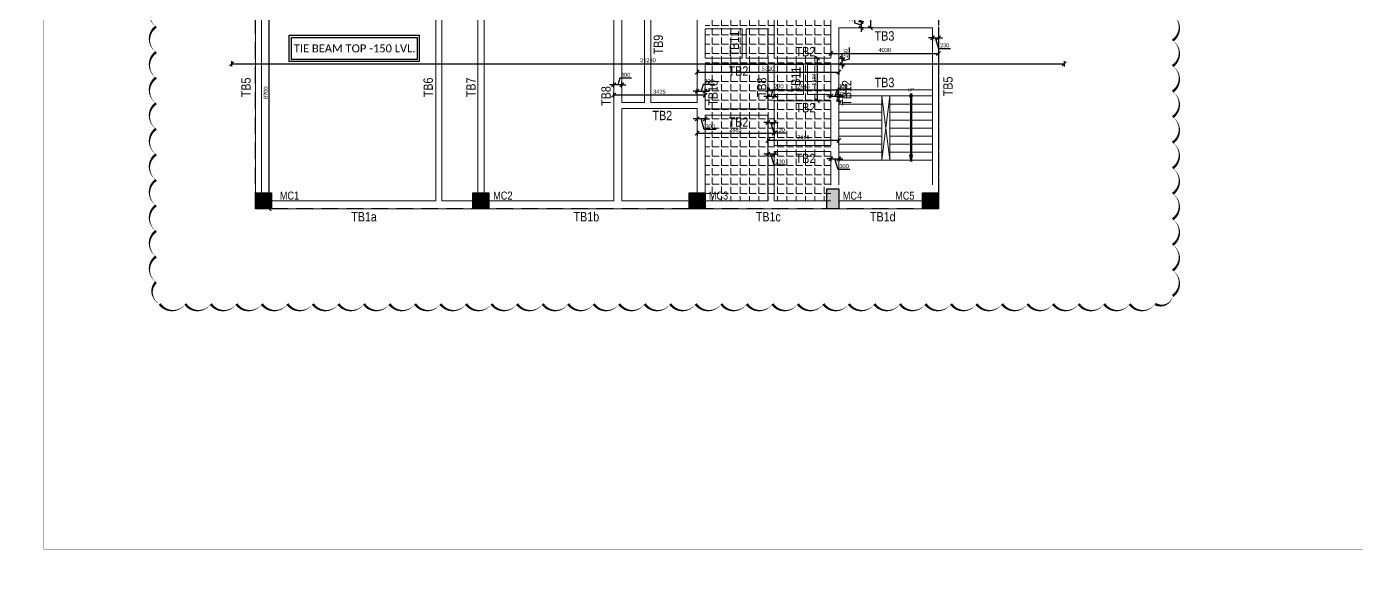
# Model space of a CAD drawing. Header units: millimetres. Extents: x 1112055 to 3390982, y -148532 to 766891.
# Drawn here: x 2800189 to 2850031, y -91891 to -71678 of the extents above; entities that cross this region are included whole.
import ezdxf
from ezdxf.enums import TextEntityAlignment as Align

# ---------------------------------------------------------------- set-up
doc = ezdxf.new("R2010")
doc.units = ezdxf.units.MM
doc.header["$PDMODE"] = 35
doc.header["$PDSIZE"] = -25
doc.linetypes.add('DASHED2', pattern=[0.375, 0.25, -0.125])
doc.linetypes.add('Hidden', pattern=[9.525, 6.35, -3.175])
for name, color, linetype, lineweight in [('B BEAM', 148, 'Continuous', 13), ('B COL. NO.', 3, 'Continuous', 20), ('B FINAL COLUMN', 1, 'Continuous', 30), ('B TITLE BLOCK', 250, 'Continuous', 0), ('B-BEAM NO', 215, 'Continuous', 18), ('g-sol250', 250, 'Continuous', 5)]:
    doc.layers.add(name, color=color, linetype=linetype, lineweight=lineweight)
doc.layers.add('B-COL HT', color=7, linetype='Continuous', lineweight=0, true_color=0x4e4f45)
doc.styles.add('Cali', font='calibri.ttf')
doc.styles.add('MIDDLE SCHOOL$0$100PT2', font='arial.ttf', dxfattribs={"height": 125})
doc.styles.add('SWINC', font='swissc.ttf')
doc.dimstyles.new('LEVEL DIM', dxfattribs={"dimtxt": 150, "dimasz": 150, "dimexe": 100, "dimexo": 100, "dimgap": 50, "dimtad": 1, "dimdec": 0, "dimzin": 0, "dimdsep": 46, "dimtxsty": 'Cali', "dimblk": 'OBLIQUE', "dimcen": 0, "dimclrd": 256, "dimclre": 256, "dimclrt": 3, "dimadec": 0, "dimazin": 0, "dimtfac": 1, "dimtdec": 0, "dimtofl": 0, "dimtmove": 1, "dimatfit": 0, "dimfxl": 100, "dimfxlon": 1, "dimtolj": 1, "dimtzin": 0, "dimlwd": -1, "dimlwe": -1, "dimarcsym": 0})
doc.dimstyles.new('MIDDLE SCHOOL$0$100-2', dxfattribs={"dimtxt": 125, "dimasz": 10, "dimexe": 0, "dimexo": 0, "dimgap": 15, "dimtad": 1, "dimdec": 8, "dimdsep": 46, "dimtxsty": 'MIDDLE SCHOOL$0$100PT2', "dimblk": 'MIDDLE SCHOOL$0$ARCH TICK', "dimcen": 100, "dimclrd": 256, "dimclre": 252, "dimclrt": 7, "dimazin": 0, "dimtfac": 1, "dimtdec": 0, "dimtix": 1, "dimtmove": 1, "dimatfit": 3, "dimfxl": 1, "dimtolj": 1, "dimtzin": 0, "dimlwd": 5, "dimlwe": 9, "dimarcsym": 0})

# ---------------------------------------------------------------- blocks, each defined once
blk = doc.blocks.new('MIDDLE SCHOOL$0$_ClosedBlank')
at = {"color": 0, "linetype": 'ByBlock', "lineweight": -2}
for p, q in [((-1, 0.17), (0, 0)), ((-1, 0.17), (-1, -0.17)), ((0, 0), (-1, -0.17))]:
    blk.add_line(p, q, dxfattribs=at)
blk = doc.blocks.new('MIDDLE SCHOOL$0$ARCH TICK')
for p, q in [((-2.12, -2.12), (2.12, 2.12)), ((0, 3), (0, -3)), ((-3, 0), (3, 0))]:
    blk.add_line(p, q)
blk = doc.blocks.new('_Oblique')
at = {"color": 0, "linetype": 'ByBlock', "lineweight": -2}
blk.add_line((-0.5, -0.5), (0.5, 0.5), dxfattribs=at)
blk = doc.blocks.new('*D6386')
at = {"linetype": 'ByBlock', "transparency": 16777216}
for p, q in [((2822193, -74343), (2822193, -74143)), ((2825618, -74243), (2822193, -74243)), ((2825618, -74343), (2825618, -74143))]:
    blk.add_line(p, q, dxfattribs=at)
at = {"layer": 'Defpoints', "color": 0, "lineweight": 40, "transparency": 16777216}
for p in [(2822193, -74243), (2822193, -74761), (2825618, -74761)]:
    blk.add_point(p, dxfattribs=at)
at = {"transparency": 16777216, "xscale": 150, "yscale": 150, "zscale": 150, "rotation": 180}
blk.add_blockref('_Oblique', (2822193, -74243), dxfattribs=at)
at = {"transparency": 16777216, "xscale": 150, "yscale": 150, "zscale": 150}
blk.add_blockref('_Oblique', (2825618, -74243), dxfattribs=at)
at = {"color": 3, "lineweight": 50, "transparency": 16777216, "insert": (2823906, -74116), "char_height": 150, "attachment_point": 5, "style": 'Cali'}
blk.add_mtext('\\A1;3425', dxfattribs=at)
blk = doc.blocks.new('*D6387')
at = {"linetype": 'ByBlock', "transparency": 16777216}
for p, q in [((2822193, -73962), (2822193, -73762)), ((2822419, -73610), (2822343, -73862)), ((2822858, -73610), (2822419, -73610)), ((2822493, -73962), (2822493, -73762)), ((2822193, -73862), (2822043, -73862)), ((2822493, -73862), (2822193, -73862)), ((2822493, -73862), (2822643, -73862))]:
    blk.add_line(p, q, dxfattribs=at)
at = {"layer": 'Defpoints', "color": 0, "lineweight": 40, "transparency": 16777216}
for p in [(2822193, -73862), (2822193, -74746), (2822493, -74746)]:
    blk.add_point(p, dxfattribs=at)
at = {"transparency": 16777216, "xscale": 150, "yscale": 150, "zscale": 150}
blk.add_blockref('_Oblique', (2822193, -73862), dxfattribs=at)
at = {"transparency": 16777216, "xscale": 150, "yscale": 150, "zscale": 150, "rotation": 180}
blk.add_blockref('_Oblique', (2822493, -73862), dxfattribs=at)
at = {"color": 3, "lineweight": 50, "transparency": 16777216, "insert": (2822638, -73483), "char_height": 150, "attachment_point": 5, "style": 'Cali'}
blk.add_mtext('\\A1;300', dxfattribs=at)
blk = doc.blocks.new('*D6388')
at = {"linetype": 'ByBlock', "transparency": 16777216}
for p, q in [((2825318, -74097), (2825168, -74097)), ((2825318, -74197), (2825318, -73997)), ((2825318, -74097), (2825618, -74097)), ((2825544, -73846), (2825468, -74097)), ((2825983, -73846), (2825544, -73846)), ((2825618, -74197), (2825618, -73997)), ((2825618, -74097), (2825768, -74097))]:
    blk.add_line(p, q, dxfattribs=at)
at = {"layer": 'Defpoints', "color": 0, "lineweight": 40, "transparency": 16777216}
for p in [(2825618, -74097), (2825318, -74746), (2825618, -74746)]:
    blk.add_point(p, dxfattribs=at)
at = {"transparency": 16777216, "xscale": 150, "yscale": 150, "zscale": 150}
blk.add_blockref('_Oblique', (2825318, -74097), dxfattribs=at)
at = {"transparency": 16777216, "xscale": 150, "yscale": 150, "zscale": 150, "rotation": 180}
blk.add_blockref('_Oblique', (2825618, -74097), dxfattribs=at)
at = {"color": 3, "lineweight": 50, "transparency": 16777216, "insert": (2825763, -73719), "char_height": 150, "attachment_point": 5, "style": 'Cali'}
blk.add_mtext('\\A1;300', dxfattribs=at)
blk = doc.blocks.new('*D6389')
at = {"linetype": 'ByBlock', "transparency": 16777216}
for p, q in [((2825318, -75568), (2825318, -75768)), ((2825318, -75668), (2828203, -75668)), ((2828203, -75568), (2828203, -75768))]:
    blk.add_line(p, q, dxfattribs=at)
at = {"layer": 'Defpoints', "color": 0, "lineweight": 40, "transparency": 16777216}
for p in [(2825318, -74746), (2828203, -74746), (2828203, -75668)]:
    blk.add_point(p, dxfattribs=at)
at = {"transparency": 16777216, "xscale": 150, "yscale": 150, "zscale": 150, "rotation": 180}
blk.add_blockref('_Oblique', (2825318, -75668), dxfattribs=at)
at = {"transparency": 16777216, "xscale": 150, "yscale": 150, "zscale": 150}
blk.add_blockref('_Oblique', (2828203, -75668), dxfattribs=at)
at = {"color": 3, "lineweight": 50, "transparency": 16777216, "insert": (2826761, -75541), "char_height": 150, "attachment_point": 5, "style": 'Cali'}
blk.add_mtext('\\A1;2885', dxfattribs=at)
blk = doc.blocks.new('*D6390')
at = {"linetype": 'ByBlock', "transparency": 16777216}
for p, q in [((2825318, -75131), (2825168, -75131)), ((2825318, -75091), (2825318, -75231)), ((2825618, -75131), (2825318, -75131)), ((2825590, -75537), (2825468, -75131)), ((2825618, -75091), (2825618, -75231)), ((2825618, -75131), (2825768, -75131)), ((2826029, -75537), (2825590, -75537))]:
    blk.add_line(p, q, dxfattribs=at)
at = {"layer": 'Defpoints', "color": 0, "lineweight": 40, "transparency": 16777216}
for p in [(2825318, -74991), (2825318, -75131), (2825618, -74991)]:
    blk.add_point(p, dxfattribs=at)
at = {"transparency": 16777216, "xscale": 150, "yscale": 150, "zscale": 150}
blk.add_blockref('_Oblique', (2825318, -75131), dxfattribs=at)
at = {"transparency": 16777216, "xscale": 150, "yscale": 150, "zscale": 150, "rotation": 180}
blk.add_blockref('_Oblique', (2825618, -75131), dxfattribs=at)
at = {"color": 3, "lineweight": 50, "transparency": 16777216, "insert": (2825809, -75410), "char_height": 150, "attachment_point": 5, "style": 'Cali'}
blk.add_mtext('\\A1;300', dxfattribs=at)
blk = doc.blocks.new('*D6391')
at = {"linetype": 'ByBlock', "transparency": 16777216}
for p, q in [((2827973, -75167), (2827973, -75367)), ((2828203, -75167), (2828203, -75367)), ((2827973, -75267), (2827823, -75267)), ((2827973, -75267), (2828203, -75267)), ((2828210, -75673), (2828088, -75267)), ((2828203, -75267), (2828353, -75267)), ((2828648, -75673), (2828210, -75673))]:
    blk.add_line(p, q, dxfattribs=at)
at = {"layer": 'Defpoints', "color": 0, "lineweight": 40, "transparency": 16777216}
for p in [(2827973, -74991), (2828203, -74991), (2828203, -75267)]:
    blk.add_point(p, dxfattribs=at)
at = {"transparency": 16777216, "xscale": 150, "yscale": 150, "zscale": 150}
blk.add_blockref('_Oblique', (2827973, -75267), dxfattribs=at)
at = {"transparency": 16777216, "xscale": 150, "yscale": 150, "zscale": 150, "rotation": 180}
blk.add_blockref('_Oblique', (2828203, -75267), dxfattribs=at)
at = {"color": 3, "lineweight": 50, "transparency": 16777216, "insert": (2828429, -75546), "char_height": 150, "attachment_point": 5, "style": 'Cali'}
blk.add_mtext('\\A1;230', dxfattribs=at)
blk = doc.blocks.new('*D6392')
at = {"linetype": 'ByBlock', "transparency": 16777216}
for p, q in [((2827973, -76039), (2827973, -75839)), ((2830638, -75939), (2827973, -75939)), ((2830638, -76039), (2830638, -75839))]:
    blk.add_line(p, q, dxfattribs=at)
at = {"layer": 'Defpoints', "color": 0, "lineweight": 40, "transparency": 16777216}
for p in [(2827973, -75939), (2827973, -76376), (2830638, -76376)]:
    blk.add_point(p, dxfattribs=at)
at = {"transparency": 16777216, "xscale": 150, "yscale": 150, "zscale": 150, "rotation": 180}
blk.add_blockref('_Oblique', (2827973, -75939), dxfattribs=at)
at = {"transparency": 16777216, "xscale": 150, "yscale": 150, "zscale": 150}
blk.add_blockref('_Oblique', (2830638, -75939), dxfattribs=at)
at = {"color": 3, "lineweight": 50, "transparency": 16777216, "insert": (2829306, -75812), "char_height": 150, "attachment_point": 5, "style": 'Cali'}
blk.add_mtext('\\A1;2665', dxfattribs=at)
blk = doc.blocks.new('*D6393')
at = {"linetype": 'ByBlock', "transparency": 16777216}
for p, q in [((2827973, -76456), (2827823, -76456)), ((2827973, -76455), (2827973, -76556)), ((2828203, -76456), (2827973, -76456)), ((2828210, -76862), (2828088, -76456)), ((2828203, -76455), (2828203, -76556)), ((2828203, -76456), (2828353, -76456)), ((2828648, -76862), (2828210, -76862))]:
    blk.add_line(p, q, dxfattribs=at)
at = {"layer": 'Defpoints', "color": 0, "lineweight": 40, "transparency": 16777216}
for p in [(2827973, -76355), (2827973, -76456), (2828203, -76355)]:
    blk.add_point(p, dxfattribs=at)
at = {"transparency": 16777216, "xscale": 150, "yscale": 150, "zscale": 150}
blk.add_blockref('_Oblique', (2827973, -76456), dxfattribs=at)
at = {"transparency": 16777216, "xscale": 150, "yscale": 150, "zscale": 150, "rotation": 180}
blk.add_blockref('_Oblique', (2828203, -76456), dxfattribs=at)
at = {"color": 3, "lineweight": 50, "transparency": 16777216, "insert": (2828429, -76735), "char_height": 150, "attachment_point": 5, "style": 'Cali'}
blk.add_mtext('\\A1;230', dxfattribs=at)
blk = doc.blocks.new('*D6394')
at = {"linetype": 'ByBlock', "transparency": 16777216}
for p, q in [((2830338, -76628), (2830188, -76628)), ((2830338, -76528), (2830338, -76728)), ((2830338, -76628), (2830638, -76628)), ((2830610, -77033), (2830488, -76628)), ((2830638, -76528), (2830638, -76728)), ((2830638, -76628), (2830788, -76628)), ((2831049, -77033), (2830610, -77033))]:
    blk.add_line(p, q, dxfattribs=at)
at = {"layer": 'Defpoints', "color": 0, "lineweight": 40, "transparency": 16777216}
for p in [(2830338, -76355), (2830638, -76355), (2830638, -76628)]:
    blk.add_point(p, dxfattribs=at)
at = {"transparency": 16777216, "xscale": 150, "yscale": 150, "zscale": 150}
blk.add_blockref('_Oblique', (2830338, -76628), dxfattribs=at)
at = {"transparency": 16777216, "xscale": 150, "yscale": 150, "zscale": 150, "rotation": 180}
blk.add_blockref('_Oblique', (2830638, -76628), dxfattribs=at)
at = {"color": 3, "lineweight": 50, "transparency": 16777216, "insert": (2830829, -76906), "char_height": 150, "attachment_point": 5, "style": 'Cali'}
blk.add_mtext('\\A1;300', dxfattribs=at)
blk = doc.blocks.new('*D6395')
at = {"linetype": 'ByBlock', "transparency": 16777216}
for p, q in [((2827973, -74147), (2827973, -73947)), ((2827973, -74047), (2830638, -74047)), ((2830638, -74147), (2830638, -73947))]:
    blk.add_line(p, q, dxfattribs=at)
at = {"layer": 'Defpoints', "color": 0, "lineweight": 40, "transparency": 16777216}
for p in [(2830638, -74047), (2827973, -74456), (2830638, -74456)]:
    blk.add_point(p, dxfattribs=at)
at = {"transparency": 16777216, "xscale": 150, "yscale": 150, "zscale": 150, "rotation": 180}
blk.add_blockref('_Oblique', (2827973, -74047), dxfattribs=at)
at = {"transparency": 16777216, "xscale": 150, "yscale": 150, "zscale": 150}
blk.add_blockref('_Oblique', (2830638, -74047), dxfattribs=at)
at = {"color": 3, "lineweight": 50, "transparency": 16777216, "insert": (2829306, -73920), "char_height": 150, "attachment_point": 5, "style": 'Cali'}
blk.add_mtext('\\A1;2665', dxfattribs=at)
blk = doc.blocks.new('*D6396')
at = {"linetype": 'ByBlock', "transparency": 16777216}
for p, q in [((2830338, -74356), (2830338, -74182)), ((2830564, -74030), (2830488, -74282)), ((2831003, -74030), (2830564, -74030)), ((2830638, -74356), (2830638, -74182)), ((2830338, -74282), (2830188, -74282)), ((2830338, -74282), (2830638, -74282)), ((2830638, -74282), (2830788, -74282))]:
    blk.add_line(p, q, dxfattribs=at)
at = {"layer": 'Defpoints', "color": 0, "lineweight": 40, "transparency": 16777216}
for p in [(2830338, -74456), (2830638, -74282), (2830638, -74456)]:
    blk.add_point(p, dxfattribs=at)
at = {"transparency": 16777216, "xscale": 150, "yscale": 150, "zscale": 150}
blk.add_blockref('_Oblique', (2830338, -74282), dxfattribs=at)
at = {"transparency": 16777216, "xscale": 150, "yscale": 150, "zscale": 150, "rotation": 180}
blk.add_blockref('_Oblique', (2830638, -74282), dxfattribs=at)
at = {"color": 3, "lineweight": 50, "transparency": 16777216, "insert": (2830783, -73903), "char_height": 150, "attachment_point": 5, "style": 'Cali'}
blk.add_mtext('\\A1;300', dxfattribs=at)
blk = doc.blocks.new('*D6397')
at = {"linetype": 'ByBlock', "transparency": 16777216}
for p, q in [((2827973, -74356), (2827973, -74196)), ((2828164, -74044), (2828088, -74296)), ((2828602, -74044), (2828164, -74044)), ((2828203, -74356), (2828203, -74196)), ((2827973, -74296), (2827823, -74296)), ((2828203, -74296), (2827973, -74296)), ((2828203, -74296), (2828353, -74296))]:
    blk.add_line(p, q, dxfattribs=at)
at = {"layer": 'Defpoints', "color": 0, "lineweight": 40, "transparency": 16777216}
for p in [(2827973, -74296), (2827973, -74456), (2828203, -74456)]:
    blk.add_point(p, dxfattribs=at)
at = {"transparency": 16777216, "xscale": 150, "yscale": 150, "zscale": 150}
blk.add_blockref('_Oblique', (2827973, -74296), dxfattribs=at)
at = {"transparency": 16777216, "xscale": 150, "yscale": 150, "zscale": 150, "rotation": 180}
blk.add_blockref('_Oblique', (2828203, -74296), dxfattribs=at)
at = {"color": 3, "lineweight": 50, "transparency": 16777216, "insert": (2828383, -73918), "char_height": 150, "attachment_point": 5, "style": 'Cali'}
blk.add_mtext('\\A1;230', dxfattribs=at)
blk = doc.blocks.new('*D6398')
at = {"linetype": 'ByBlock', "transparency": 16777216}
for p, q in [((2825318, -73278), (2825318, -73478)), ((2825318, -73378), (2830638, -73378)), ((2830638, -73278), (2830638, -73478))]:
    blk.add_line(p, q, dxfattribs=at)
at = {"layer": 'Defpoints', "color": 0, "lineweight": 40, "transparency": 16777216}
for p in [(2825318, -73092), (2830638, -73092), (2830638, -73378)]:
    blk.add_point(p, dxfattribs=at)
at = {"transparency": 16777216, "xscale": 150, "yscale": 150, "zscale": 150, "rotation": 180}
blk.add_blockref('_Oblique', (2825318, -73378), dxfattribs=at)
at = {"transparency": 16777216, "xscale": 150, "yscale": 150, "zscale": 150}
blk.add_blockref('_Oblique', (2830638, -73378), dxfattribs=at)
at = {"color": 3, "lineweight": 50, "transparency": 16777216, "insert": (2827978, -73251), "char_height": 150, "attachment_point": 5, "style": 'Cali'}
blk.add_mtext('\\A1;5320', dxfattribs=at)
blk = doc.blocks.new('*D6400')
at = {"linetype": 'ByBlock', "transparency": 16777216}
for p, q in [((2830338, -72580), (2830338, -72780)), ((2830338, -72680), (2834368, -72680)), ((2834368, -72580), (2834368, -72780))]:
    blk.add_line(p, q, dxfattribs=at)
at = {"layer": 'Defpoints', "color": 0, "lineweight": 40, "transparency": 16777216}
for p in [(2830338, -71726), (2834368, -71806), (2834368, -72680)]:
    blk.add_point(p, dxfattribs=at)
at = {"transparency": 16777216, "xscale": 150, "yscale": 150, "zscale": 150, "rotation": 180}
blk.add_blockref('_Oblique', (2830338, -72680), dxfattribs=at)
at = {"transparency": 16777216, "xscale": 150, "yscale": 150, "zscale": 150}
blk.add_blockref('_Oblique', (2834368, -72680), dxfattribs=at)
at = {"color": 3, "lineweight": 50, "transparency": 16777216, "insert": (2832353, -72553), "char_height": 150, "attachment_point": 5, "style": 'Cali'}
blk.add_mtext('\\A1;4030', dxfattribs=at)
blk = doc.blocks.new('*D6401')
at = {"linetype": 'ByBlock', "transparency": 16777216}
for p, q in [((2834138, -72099), (2833988, -72099)), ((2834138, -71999), (2834138, -72199)), ((2834138, -72099), (2834368, -72099)), ((2834375, -72504), (2834253, -72099)), ((2834368, -71999), (2834368, -72199)), ((2834368, -72099), (2834518, -72099)), ((2834813, -72504), (2834375, -72504))]:
    blk.add_line(p, q, dxfattribs=at)
at = {"layer": 'Defpoints', "color": 0, "lineweight": 40, "transparency": 16777216}
for p in [(2834138, -71726), (2834368, -71726), (2834368, -72099)]:
    blk.add_point(p, dxfattribs=at)
at = {"transparency": 16777216, "xscale": 150, "yscale": 150, "zscale": 150}
blk.add_blockref('_Oblique', (2834138, -72099), dxfattribs=at)
at = {"transparency": 16777216, "xscale": 150, "yscale": 150, "zscale": 150, "rotation": 180}
blk.add_blockref('_Oblique', (2834368, -72099), dxfattribs=at)
at = {"color": 3, "lineweight": 50, "transparency": 16777216, "insert": (2834594, -72378), "char_height": 150, "attachment_point": 5, "style": 'Cali'}
blk.add_mtext('\\A1;230', dxfattribs=at)
blk = doc.blocks.new('*D6402')
at = {"linetype": 'ByBlock', "transparency": 16777216}
for p, q in [((2831922, -70326), (2831722, -70326)), ((2831822, -70326), (2831822, -71726)), ((2831922, -71726), (2831722, -71726))]:
    blk.add_line(p, q, dxfattribs=at)
at = {"layer": 'Defpoints', "color": 0, "lineweight": 40, "transparency": 16777216}
for p in [(2832486, -70326), (2831822, -71726), (2832486, -71726)]:
    blk.add_point(p, dxfattribs=at)
at = {"transparency": 16777216, "xscale": 150, "yscale": 150, "zscale": 150}
for p, rotation in [((2831822, -70326), 90), ((2831822, -71726), 270)]:
    blk.add_blockref('_Oblique', p, dxfattribs=dict(at, rotation=rotation))
at = {"color": 3, "lineweight": 50, "transparency": 16777216, "insert": (2831696, -71026), "char_height": 150, "attachment_point": 5, "rotation": 90, "style": 'Cali'}
blk.add_mtext('\\A1;1400', dxfattribs=at)
blk = doc.blocks.new('*D6403')
at = {"linetype": 'ByBlock', "transparency": 16777216}
for p, q in [((2831220, -71098), (2831220, -71536)), ((2831220, -71536), (2831472, -71611)), ((2831572, -71496), (2831372, -71496)), ((2831572, -71726), (2831372, -71726)), ((2831472, -71496), (2831472, -71346)), ((2831472, -71496), (2831472, -71726)), ((2831472, -71726), (2831472, -71876))]:
    blk.add_line(p, q, dxfattribs=at)
at = {"layer": 'Defpoints', "color": 0, "lineweight": 40, "transparency": 16777216}
for p in [(2831472, -71726), (2832486, -71496), (2832486, -71726)]:
    blk.add_point(p, dxfattribs=at)
at = {"transparency": 16777216, "xscale": 150, "yscale": 150, "zscale": 150}
for p, rotation in [((2831472, -71496), 270), ((2831472, -71726), 90)]:
    blk.add_blockref('_Oblique', p, dxfattribs=dict(at, rotation=rotation))
at = {"color": 3, "lineweight": 50, "transparency": 16777216, "insert": (2831093, -71317), "char_height": 150, "attachment_point": 5, "rotation": 90, "style": 'Cali'}
blk.add_mtext('\\A1;230', dxfattribs=at)
blk = doc.blocks.new('*D6408')
at = {"linetype": 'ByBlock', "transparency": 16777216}
for p, q in [((2809282, -69806), (2809182, -69806)), ((2809282, -78506), (2809282, -69806)), ((2809282, -78506), (2809182, -78506))]:
    blk.add_line(p, q, dxfattribs=at)
at = {"layer": 'Defpoints', "color": 0, "lineweight": 40, "transparency": 16777216}
for p in [(2809282, -69806), (2809368, -69806), (2809368, -78506)]:
    blk.add_point(p, dxfattribs=at)
at = {"transparency": 16777216, "xscale": 150, "yscale": 150, "zscale": 150}
for p, rotation in [((2809282, -69806), 90), ((2809282, -78506), 270)]:
    blk.add_blockref('_Oblique', p, dxfattribs=dict(at, rotation=rotation))
at = {"color": 3, "lineweight": 50, "transparency": 16777216, "insert": (2809155, -74156), "char_height": 150, "attachment_point": 5, "rotation": 90, "style": 'Cali'}
blk.add_mtext('\\A1;8700', dxfattribs=at)
blk = doc.blocks.new('*D6409')
at = {"linetype": 'ByBlock', "transparency": 16777216}
for p, q in [((2829929, -72862), (2829729, -72862)), ((2829829, -74456), (2829829, -72862)), ((2829929, -74456), (2829729, -74456))]:
    blk.add_line(p, q, dxfattribs=at)
at = {"layer": 'Defpoints', "color": 0, "lineweight": 40, "transparency": 16777216}
for p in [(2829829, -72862), (2830338, -72862), (2830338, -74456)]:
    blk.add_point(p, dxfattribs=at)
at = {"transparency": 16777216, "xscale": 150, "yscale": 150, "zscale": 150}
for p, rotation in [((2829829, -72862), 90), ((2829829, -74456), 270)]:
    blk.add_blockref('_Oblique', p, dxfattribs=dict(at, rotation=rotation))
at = {"color": 3, "lineweight": 50, "transparency": 16777216, "insert": (2829703, -73659), "char_height": 150, "attachment_point": 5, "rotation": 90, "style": 'Cali'}
blk.add_mtext('\\A1;1594', dxfattribs=at)
blk = doc.blocks.new('*D6410')
at = {"linetype": 'ByBlock', "transparency": 16777216}
for p, q in [((2830538, -74226), (2830738, -74226)), ((2830638, -74226), (2830638, -74076)), ((2830638, -74226), (2830638, -74456)), ((2830890, -73828), (2830890, -74266)), ((2830538, -74456), (2830738, -74456)), ((2830890, -74266), (2830638, -74341)), ((2830638, -74456), (2830638, -74606))]:
    blk.add_line(p, q, dxfattribs=at)
at = {"layer": 'Defpoints', "color": 0, "lineweight": 40, "transparency": 16777216}
for p in [(2829463, -74226), (2829463, -74456), (2830638, -74456)]:
    blk.add_point(p, dxfattribs=at)
at = {"transparency": 16777216, "xscale": 150, "yscale": 150, "zscale": 150}
for p, rotation in [((2830638, -74226), 270), ((2830638, -74456), 90)]:
    blk.add_blockref('_Oblique', p, dxfattribs=dict(at, rotation=rotation))
at = {"color": 3, "lineweight": 50, "transparency": 16777216, "insert": (2830763, -74047), "char_height": 150, "attachment_point": 5, "rotation": 90, "style": 'Cali'}
blk.add_mtext('\\A1;230', dxfattribs=at)
blk = doc.blocks.new('*D6411')
at = {"linetype": 'ByBlock', "transparency": 16777216}
for p, q in [((2830762, -72862), (2830762, -72712)), ((2831014, -72464), (2831014, -72902)), ((2830662, -72862), (2830862, -72862)), ((2830662, -73092), (2830862, -73092)), ((2830762, -73092), (2830762, -72862)), ((2831014, -72902), (2830762, -72977)), ((2830762, -73092), (2830762, -73242))]:
    blk.add_line(p, q, dxfattribs=at)
at = {"layer": 'Defpoints', "color": 0, "lineweight": 40, "transparency": 16777216}
for p in [(2829463, -72862), (2829463, -73092), (2830762, -72862)]:
    blk.add_point(p, dxfattribs=at)
at = {"transparency": 16777216, "xscale": 150, "yscale": 150, "zscale": 150}
for p, rotation in [((2830762, -72862), 270), ((2830762, -73092), 90)]:
    blk.add_blockref('_Oblique', p, dxfattribs=dict(at, rotation=rotation))
at = {"color": 3, "lineweight": 50, "transparency": 16777216, "insert": (2830887, -72683), "char_height": 150, "attachment_point": 5, "rotation": 90, "style": 'Cali'}
blk.add_mtext('\\A1;230', dxfattribs=at)
blk = doc.blocks.new('*D6558')
at = {"linetype": 'ByBlock', "transparency": 16777216}
for p, q in [((2807868, -72966), (2807868, -73166)), ((2807868, -73066), (2839078, -73066)), ((2839078, -72966), (2839078, -73166))]:
    blk.add_line(p, q, dxfattribs=at)
at = {"layer": 'Defpoints', "color": 0, "lineweight": 40, "transparency": 16777216}
for p in [(2807868, -70556), (2839078, -70556), (2839078, -73066)]:
    blk.add_point(p, dxfattribs=at)
at = {"transparency": 16777216, "xscale": 150, "yscale": 150, "zscale": 150, "rotation": 180}
blk.add_blockref('_Oblique', (2807868, -73066), dxfattribs=at)
at = {"transparency": 16777216, "xscale": 150, "yscale": 150, "zscale": 150}
blk.add_blockref('_Oblique', (2839078, -73066), dxfattribs=at)
at = {"color": 3, "lineweight": 50, "transparency": 16777216, "insert": (2823473, -72939), "char_height": 150, "attachment_point": 5, "style": 'Cali'}
blk.add_mtext('\\A1;31210', dxfattribs=at)

msp = doc.modelspace()

# ---------------------------------------------------------------- hatches: boundary and pattern name
at = {"layer": 'B-COL HT'}
h = msp.add_hatch(color=250, dxfattribs=at)
h.dxf.hatch_style = 1
h.paths.add_polyline_path([(2808768.1, -77906.1), (2809368.1, -77906.1), (2809368.1, -78506.1), (2808768.1, -78506.1)])
h = msp.add_hatch(color=250, dxfattribs=at)
h.dxf.hatch_style = 1
h.paths.add_polyline_path([(2816918.1, -77906.1), (2817518.1, -77906.1), (2817518.1, -78506.1), (2816918.1, -78506.1)])
h = msp.add_hatch(color=250, dxfattribs=at)
h.dxf.hatch_style = 1
h.paths.add_polyline_path([(2825018.1, -77906.1), (2825618.1, -77906.1), (2825618.1, -78506.1), (2825018.1, -78506.1)])
h = msp.add_hatch(color=250, dxfattribs=at)
h.dxf.hatch_style = 1
h.paths.add_polyline_path([(2830188.1, -77756.1), (2830638.1, -77756.1), (2830638.1, -78506.1), (2830188.1, -78506.1)])
h = msp.add_hatch(color=250, dxfattribs=at)
h.dxf.hatch_style = 1
h.paths.add_polyline_path([(2833768.1, -77906.1), (2834368.1, -77906.1), (2834368.1, -78506.1), (2833768.1, -78506.1)])
at = {"layer": 'g-sol250', "lineweight": 0}
h = msp.add_hatch(dxfattribs=at)
h.set_pattern_fill('ANGLE', color=68, scale=50)
h.set_pattern_definition([(0, (-724936.02, -683875.8), (0, 349.25), [254, -95.25]), (90, (-724936.02, -683875.8), (-349.25, 2e-14), [254, -95.25])])
h.paths.add_polyline_path([(2825618.1, -70556.1), (2830338.1, -70556.1), (2830338.1, -78206.8), (2825618.1, -78206.8)])

# ---------------------------------------------------------------- linework, layer by layer
at = {"color": 250, "lineweight": 5}
for p, q in [((2830638.1, -74276.1), (2832238.1, -74276.1)), ((2830638.1, -74576.1), (2832238.1, -74576.1)), ((2832238.1, -76676.1), (2832538.1, -74276.1)), ((2832238.1, -74276.1), (2832538.1, -76676.1)), ((2832538.1, -74276.1), (2834138.1, -74276.1)), ((2832538.1, -74576.1), (2834138.1, -74576.1)), ((2830638.1, -74876.1), (2832238.1, -74876.1)), ((2830638.1, -75176.1), (2832238.1, -75176.1)), ((2832538.1, -74876.1), (2834138.1, -74876.1)), ((2832538.1, -75176.1), (2834138.1, -75176.1)), ((2830638.1, -75476.1), (2832238.1, -75476.1)), ((2832538.1, -75476.1), (2834138.1, -75476.1)), ((2830638.1, -75776.1), (2832238.1, -75776.1)), ((2830638.1, -76076.1), (2832238.1, -76076.1)), ((2832538.1, -75776.1), (2834138.1, -75776.1)), ((2832538.1, -76076.1), (2834138.1, -76076.1)), ((2830638.1, -76376.1), (2832238.1, -76376.1)), ((2830638.1, -76676.1), (2832238.1, -76676.1)), ((2832538.1, -76376.1), (2834138.1, -76376.1)), ((2832538.1, -76676.1), (2834138.1, -76676.1))]:
    msp.add_line(p, q, dxfattribs=at)
at = {"color": 252, "lineweight": 0, "ltscale": 25, "const_width": 7.31}
msp.add_lwpolyline([(2800193.1, 48524.9), (2896112.6, 48524.9), (2896112.6, -91887.3), (2800193.1, -91887.3)], close=True, dxfattribs=at)
at = {"color": 16, "linetype": 'DASHED2', "lineweight": 30, "ltscale": 2500}
for points in [[(2809368.1, -48506.1), (2834368.1, -48506.1), (2834368.1, -78506.1), (2808768.1, -78506.1), (2808768.1, 38339.5)], [(2808768.1, -48506.1), (2834368.1, -48506.1), (2834368.1, -57206.1), (2830638.1, -57206.2), (2830638.1, -69806.1), (2834368.1, -69806.1), (2834368.1, -78056.1), (2834368.1, -78056.1), (2834368.1, -78506.1), (2808768.1, -78506.1), (2808768.1, -48506.1)]]:
    msp.add_lwpolyline(points, dxfattribs=at)
at = {"lineweight": 30}
for points in [[(2810034.9, -72004.2), (2814909.1, -72004.2), (2814909.1, -72983.1), (2810034.9, -72983.1)], [(2810114.2, -72083.5), (2814829.8, -72083.5), (2814829.8, -72903.8), (2810114.2, -72903.8)]]:
    msp.add_lwpolyline(points, close=True, dxfattribs=at)
at = {"color": 250, "lineweight": 5}
msp.add_lwpolyline([(2832538.1, -74276.1), (2832238.1, -74276.1), (2832238.1, -76676.1), (2832538.1, -76676.1)], close=True, dxfattribs=at)
msp.add_circle((2833338.1, -74274.9), 56.2, dxfattribs=at)
at = {"layer": 'B BEAM', "linetype": 'Hidden', "ltscale": 1200}
msp.add_line((2808768.1, -77906.1), (2808768.1, -70556.1), dxfattribs=at)
at = {"layer": 'B BEAM', "ltscale": 1200}
for p, q in [((2808768.1, -70556.1), (2808768.1, -77906.1)), ((2808998.1, -70556.1), (2808998.1, -77906.1)), ((2815528.1, -70556.1), (2815528.1, -78206.1)), ((2815758.1, -70556.1), (2815758.1, -78206.1)), ((2817103.1, -70556.1), (2817103.1, -77906.1)), ((2817333.1, -70556.1), (2817333.1, -77906.1)), ((2822193.1, -70556.1), (2822193.1, -78206.1)), ((2822493.1, -70556.1), (2822493.1, -74516.1)), ((2823353.1, -70556.1), (2823353.1, -74516.1)), ((2823583.1, -70556.1), (2823583.1, -74516.1)), ((2825318.1, -74516.1), (2825318.1, -70556.1)), ((2828203.1, -70556.1), (2828203.1, -72862.4)), ((2830338.1, -70556.1), (2830338.1, -72862.4)), ((2825618.1, -72862.4), (2825618.1, -71766.1)), ((2827013.1, -71766.1), (2825618.1, -71766.1)), ((2827013.1, -72862.4), (2827013.1, -71766.1)), ((2827973.1, -71766.1), (2827163.1, -71766.1)), ((2827163.1, -72862.4), (2827163.1, -71766.1)), ((2827973.1, -71766.1), (2827973.1, -72862.4)), ((2830638.1, -71726.1), (2830638.1, -77606.1)), ((2830638.1, -71726.1), (2834138.1, -71726.1)), ((2834138.1, -71726.1), (2834138.1, -77606.1)), ((2834368.1, -71806.1), (2834368.1, -77606.1)), ((2827013.1, -72862.4), (2825618.1, -72862.4)), ((2825618.1, -74761.1), (2825618.1, -73092.4)), ((2827973.1, -73092.4), (2825618.1, -73092.4)), ((2827973.1, -72862.4), (2827163.1, -72862.4)), ((2827973.1, -73092.4), (2827973.1, -74761.1)), ((2830338.1, -72862.4), (2828203.1, -72862.4)), ((2829313.1, -73092.4), (2828203.1, -73092.4)), ((2828203.1, -73092.4), (2828203.1, -74226.1)), ((2829313.1, -74226.1), (2829313.1, -73092.4)), ((2830338.1, -73092.4), (2829463.1, -73092.4)), ((2829463.1, -74226.1), (2829463.1, -73092.4)), ((2830338.1, -73092.4), (2830338.1, -74226.1)), ((2828203.1, -74226.1), (2829313.1, -74226.1)), ((2829463.1, -74226.1), (2830338.1, -74226.1)), ((2834138.1, -74046.1), (2830638.1, -74046.1)), ((2823353.1, -74516.1), (2822493.1, -74516.1)), ((2822493.1, -74746.1), (2822493.1, -78206.1)), ((2825318.1, -74746.1), (2822493.1, -74746.1)), ((2825318.1, -74516.1), (2823583.1, -74516.1)), ((2825318.1, -77906.1), (2825318.1, -74746.1)), ((2825618.1, -74761.1), (2827973.1, -74761.1)), ((2828203.1, -74456.1), (2828203.1, -76125.4)), ((2828203.1, -74456.1), (2830338.1, -74456.1)), ((2830338.1, -74456.1), (2830338.1, -76125.4)), ((2834138.1, -74276.1), (2830638.1, -74276.1)), ((2825618.1, -77906.1), (2825618.1, -74991.1)), ((2825618.1, -74991.1), (2827973.1, -74991.1)), ((2827973.1, -74991.1), (2827973.1, -78206.1)), ((2828203.1, -76125.4), (2830338.1, -76125.4)), ((2828203.1, -76355.4), (2828203.1, -78206.1)), ((2828203.1, -76355.4), (2830338.1, -76355.4)), ((2830338.1, -76355.4), (2830338.1, -77606.1)), ((2809368.1, -78206.1), (2815528.1, -78206.1)), ((2815758.1, -78206.1), (2816918.1, -78206.1)), ((2817518.1, -78206.1), (2822193.1, -78206.1)), ((2822493.1, -78206.1), (2825018.1, -78206.1)), ((2825618.1, -78206.1), (2827973.1, -78206.1)), ((2828203.1, -78206.1), (2830338.1, -78206.1)), ((2830638.1, -78206.1), (2834138.1, -78206.1)), ((2809368.1, -78506.1), (2816918.1, -78506.1)), ((2817518.1, -78506.1), (2825018.1, -78506.1)), ((2825618.1, -78506.1), (2830338.1, -78506.1)), ((2830638.1, -78506.1), (2834138.1, -78506.1))]:
    msp.add_line(p, q, dxfattribs=at)
at = {"layer": 'B FINAL COLUMN', "lineweight": 30}
for points in [[(2808768.1, -77906.1), (2809368.1, -77906.1), (2809368.1, -78506.1), (2808768.1, -78506.1)], [(2816918.1, -77906.1), (2817518.1, -77906.1), (2817518.1, -78506.1), (2816918.1, -78506.1)], [(2825018.1, -77906.1), (2825618.1, -77906.1), (2825618.1, -78506.1), (2825018.1, -78506.1)], [(2830188.1, -77756.1), (2830638.1, -77756.1), (2830638.1, -78506.1), (2830188.1, -78506.1)], [(2833768.1, -77906.1), (2834368.1, -77906.1), (2834368.1, -78506.1), (2833768.1, -78506.1)]]:
    msp.add_lwpolyline(points, close=True, dxfattribs=at)
at = {"layer": 'B TITLE BLOCK', "color": 1, "ltscale": 25, "const_width": 7.31}
msp.add_lwpolyline([(2800529.8, 48188.2), (2895775.9, 48188.2), (2895775.9, -91550.5), (2800529.8, -91550.5)], close=True, dxfattribs=at)
at = {"layer": 'B TITLE BLOCK', "color": 250, "lineweight": 0, "ltscale": 25, "const_width": 7.31}
msp.add_lwpolyline([(2800836.2, 47881.9), (2895469.5, 47881.9), (2895469.5, -91244.2), (2800836.2, -91244.2)], close=True, dxfattribs=at)
at = {"layer": 'B-BEAM NO', "color": 3}
msp.add_lwpolyline([(2843145.4, -71240.1, 0, 95.7, -0.5205671), (2843145.4, -72196.7, 0, 95.7, -0.5205671), (2843145.4, -73153.3, 0, 95.7, -0.5205671), (2843145.4, -74110, 0, 95.7, -0.5205671), (2843145.4, -75066.6, 0, 95.7, -0.5205671), (2843145.4, -76023.3, 0, 95.7, -0.5205671), (2843145.4, -76979.9, 0, 95.7, -0.5205671), (2843145.4, -77936.6, 0, 95.7, -0.5205671), (2843145.4, -78893.2, 0, 95.7, -0.5205671), (2843145.4, -79849.8, 0, 95.7, -0.5205671), (2843145.4, -80806.5, 0, 95.7, -0.5205671), (2843145.4, -81763.1, 0, 95.7, -0.5205671), (2842489.6, -82064, 0, 95.7, -0.5205671), (2841533, -82064, 0, 95.7, -0.5205671), (2840576.4, -82064, 0, 95.7, -0.5205671), (2839619.7, -82064, 0, 95.7, -0.5205671), (2838663.1, -82064, 0, 95.7, -0.5205671), (2837706.4, -82064, 0, 95.7, -0.5205671), (2836749.8, -82064, 0, 95.7, -0.5205671), (2835793.2, -82064, 0, 95.7, -0.5205671), (2834836.5, -82064, 0, 95.7, -0.5205671), (2833879.9, -82064, 0, 95.7, -0.5205671), (2832923.2, -82064, 0, 95.7, -0.5205671), (2831966.6, -82064, 0, 95.7, -0.5205671), (2831009.9, -82064, 0, 95.7, -0.5205671), (2830053.3, -82064, 0, 95.7, -0.5205671), (2829096.7, -82064, 0, 95.7, -0.5205671), (2828140, -82064, 0, 95.7, -0.5205671), (2827183.4, -82064, 0, 95.7, -0.5205671), (2826226.7, -82064, 0, 95.7, -0.5205671), (2825270.1, -82064, 0, 95.7, -0.5205671), (2824313.5, -82064, 0, 95.7, -0.5205671), (2823356.8, -82064, 0, 95.7, -0.5205671), (2822400.2, -82064, 0, 95.7, -0.5205671), (2821443.5, -82064, 0, 95.7, -0.5205671), (2820486.9, -82064, 0, 95.7, -0.5205671), (2819530.2, -82064, 0, 95.7, -0.5205671), (2818573.6, -82064, 0, 95.7, -0.5205671), (2817617, -82064, 0, 95.7, -0.5205671), (2816660.3, -82064, 0, 95.7, -0.5205671), (2815703.7, -82064, 0, 95.7, -0.5205671), (2814747, -82064, 0, 95.7, -0.5205671), (2813790.4, -82064, 0, 95.7, -0.5205671), (2812833.8, -82064, 0, 95.7, -0.5205671), (2811877.1, -82064, 0, 95.7, -0.5205671), (2810920.5, -82064, 0, 95.7, -0.5205671), (2809963.8, -82064, 0, 95.7, -0.5205671), (2809007.2, -82064, 0, 95.7, -0.5205671), (2808050.5, -82064, 0, 95.7, -0.5205671), (2807093.9, -82064, 0, 95.7, -0.5205671), (2806137.3, -82064, 0, 95.7, -0.5205671), (2805180.6, -82064, 0, 95.7, -0.5205671), (2805042.9, -81245.1, 0, 95.7, -0.5205671), (2805042.9, -80288.4, 0, 95.7, -0.5205671), (2805042.9, -79331.8, 0, 95.7, -0.5205671), (2805042.9, -78375.2, 0, 95.7, -0.5205671), (2805042.9, -77418.5, 0, 95.7, -0.5205671), (2805042.9, -76461.9, 0, 95.7, -0.5205671), (2805042.9, -75505.2, 0, 95.7, -0.5205671), (2805042.9, -74548.6, 0, 95.7, -0.5205671), (2805042.9, -73591.9, 0, 95.7, -0.5205671), (2805042.9, -72635.3, 0, 95.7, -0.5205671), (2805042.9, -71678.7, 0, 95.7, -0.5205671), (2805042.9, -70722, 0, 95.7, -0.5205671)], format="xyseb", dxfattribs=at)

# ---------------------------------------------------------------- texts
at = {"lineweight": 30, "style": 'Cali'}
msp.add_text('TIE BEAM TOP -150 LVL.', height=300, dxfattribs=at).set_placement((2810204.8, -72643.4))
at = {"color": 250, "lineweight": 5, "style": 'MIDDLE SCHOOL$0$100PT2'}
msp.add_text('UP', height=130, rotation=360, dxfattribs=at).set_placement((2833338.1, -74038.1), align=Align.MIDDLE_CENTER)
at = {"layer": 'B COL. NO.', "style": 'SWINC'}
for s, p in [('MC1', (2809680.2, -78155.6)), ('MC2', (2817677.6, -78155.6)), ('MC3', (2825759.3, -78155.6)), ('MC4', (2830779.3, -78157.1)), ('MC5', (2832742.8, -78158.6))]:
    msp.add_text(s, height=300, dxfattribs=at).set_placement(p)
at = {"layer": 'B-BEAM NO', "ltscale": 25, "style": 'SWINC'}
for s, p in [('TB9', (2824040.5, -72349.9)), ('TB11', (2826896, -72312.7)), ('TB11', (2829196, -73657.3)), ('TB5', (2808586.2, -73955)), ('TB6', (2815415.6, -73955)), ('TB7', (2817018.4, -73955)), ('TB10', (2826089.5, -74161.6)), ('TB8', (2827914.2, -73955)), ('TB12', (2831103.7, -74161.6)), ('TB5', (2834896.7, -73918.1)), ('TB8', (2822080.6, -74278.5))]:
    msp.add_text(s, height=350, rotation=90, dxfattribs=at).set_placement(p, align=Align.CENTER)
for s, p in [('TB3', (2832345.1, -72201.9)), ('TB2', (2829382.1, -72790.8)), ('TB2', (2826872.1, -73516.6)), ('TB3', (2832345.1, -73945.7)), ('TB2', (2829382.1, -74890.7)), ('TB2', (2824017.1, -75181.5)), ('TB2', (2826872.1, -75425.7)), ('TB2', (2829382.1, -76790.7)), ('TB1a', (2812836.5, -78973.2)), ('TB1b', (2821169.4, -78973.2)), ('TB1c', (2827988.3, -78973.2)), ('TB1d', (2832280.8, -78973.2))]:
    msp.add_text(s, height=350, dxfattribs=at).set_placement(p, align=Align.CENTER)

# ---------------------------------------------------------------- dimensions: what is measured, and where the dimension line sits
at = {"color": 3, "linetype": 'ByBlock', "lineweight": 50}
for base, p1, p2, picture, middle in [((2809281.6, -69806.1), (2809368.1, -78506.1), (2809368.1, -69806.1), '*D6408', (2809154.8, -74156.1)), ((2831822.5, -71726.1), (2832486.5, -70326.1), (2832486.5, -71726.1), '*D6402', (2831695.7, -71026.1)), ((2831472.2, -71726.1), (2832486.5, -71496.1), (2832486.5, -71726.1), '*D6403', (2831093.5, -71485.5)), ((2830762.4, -72862.4), (2829463.1, -73092.4), (2829463.1, -72862.4), '*D6411', (2830887.4, -72851.9)), ((2829829.4, -72862.4), (2830338.1, -74456.1), (2830338.1, -72862.4), '*D6409', (2829702.6, -73659.3)), ((2830638.1, -74456.1), (2829463.1, -74226.1), (2829463.1, -74456.1), '*D6410', (2830763.1, -74215.5))]:
    dim = msp.add_linear_dim(base=base, p1=p1, p2=p2, angle=90, dimstyle='LEVEL DIM', override={"dimpost": '\\X'}, dxfattribs=at)
    dim.commit()
    dim.dimension.update_dxf_attribs({"geometry": picture, "text_midpoint": middle})
for base, p1, p2, picture, middle in [((2839078, -73065.5), (2807868.1, -70556.1), (2839078, -70556.1), '*D6558', (2823473.1, -72938.7)), ((2834368.1, -72680.3), (2830338.1, -71726.1), (2834368.1, -71806.1), '*D6400', (2832353.1, -72553.5)), ((2834368.1, -72098.9), (2834138.1, -71726.1), (2834368.1, -71726.1), '*D6401', (2834424.8, -72377.6)), ((2830638.1, -73377.7), (2825318.1, -73092.4), (2830638.1, -73092.4), '*D6398', (2827978.1, -73250.9)), ((2822193.1, -73862.2), (2822493.1, -74746.1), (2822193.1, -74746.1), '*D6387', (2822468.7, -73483.5)), ((2825618.1, -74097.4), (2825318.1, -74746.1), (2825618.1, -74746.1), '*D6388', (2825593.6, -73718.7)), ((2822193.1, -74242.8), (2825618.1, -74761.1), (2822193.1, -74761.1), '*D6386', (2823905.6, -74116)), ((2827973.1, -74296.2), (2828203.1, -74456.1), (2827973.1, -74456.1), '*D6397', (2828213.7, -73917.5)), ((2830638.1, -74046.9), (2827973.1, -74456.1), (2830638.1, -74456.1), '*D6395', (2829305.6, -73920.1)), ((2830638.1, -74282), (2830338.1, -74456.1), (2830638.1, -74456.1), '*D6396', (2830613.7, -73903.4)), ((2828203.1, -75667.6), (2825318.1, -74746.1), (2828203.1, -74746.1), '*D6389', (2826760.6, -75540.7)), ((2825318.1, -75131.3), (2825618.1, -74991.1), (2825318.1, -74991.1), '*D6390', (2825639.8, -75410)), ((2828203.1, -75267.3), (2827973.1, -74991.1), (2828203.1, -74991.1), '*D6391', (2828259.8, -75546)), ((2827973.1, -75938.5), (2830638.1, -76376.1), (2827973.1, -76376.1), '*D6392', (2829305.6, -75811.7)), ((2827973.1, -76456.3), (2828203.1, -76355.4), (2827973.1, -76355.4), '*D6393', (2828259.8, -76735)), ((2830638.1, -76627.7), (2830338.1, -76355.4), (2830638.1, -76355.4), '*D6394', (2830659.8, -76906.3))]:
    dim = msp.add_linear_dim(base=base, p1=p1, p2=p2, dimstyle='LEVEL DIM', override={"dimpost": '\\X'}, dxfattribs=at)
    dim.commit()
    dim.dimension.update_dxf_attribs({"geometry": picture, "text_midpoint": middle})

# ---------------------------------------------------------------- leaders
at = {"color": 250, "lineweight": 5}
msp.add_leader([(2833338.1, -76724.9), (2833338.1, -74188.1)], dimstyle='MIDDLE SCHOOL$0$100-2', override={"dimasz": 250, "dimgap": 50, "dimtad": 0, "dimldrblk": 'MIDDLE SCHOOL$0$_ClosedBlank', "dimlwd": 65535}, dxfattribs=at)

doc.saveas('drawing.dxf')
